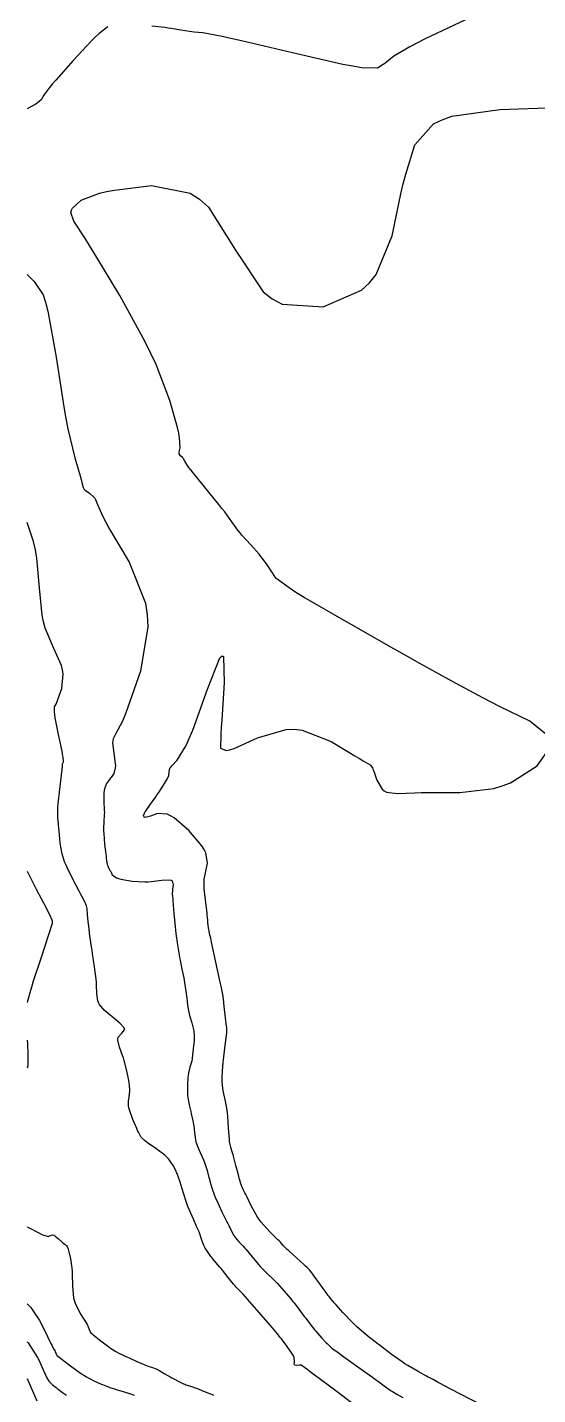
# Model space of a CAD drawing. Header units: metres. Extents: x 837117 to 838479, y 1189012 to 1191015.
# Drawn here: x 837476.5 to 837539.2, y 1189342 to 1189509.9 of the extents above; entities that cross this region are included whole.
import ezdxf

# ---------------------------------------------------------------- set-up
doc = ezdxf.new("R2010")
doc.units = ezdxf.units.M
doc.header["$LTSCALE"] = 0.3
doc.layers.add('COTAS 10', color=1, linetype='Continuous')
doc.layers.add('COTAS INT', color=252, linetype='Continuous')

msp = doc.modelspace()

# ---------------------------------------------------------------- linework, layer by layer
at = {"layer": 'COTAS 10'}
for points in [[(837530.36, 1189510.84), (837525.41, 1189508.52), (837524.38, 1189508.01), (837523.51, 1189507.55), (837521.57, 1189506.39), (837520.68, 1189505.68), (837520.46, 1189505.51), (837520.24, 1189505.36), (837519.55, 1189504.92), (837517.57, 1189504.98), (837516.54, 1189505.15), (837515.3, 1189505.39), (837509.11, 1189506.79), (837502.83, 1189508.29), (837501.54, 1189508.58), (837500.45, 1189508.82), (837498.09, 1189509.25), (837497.02, 1189509.36), (837496.72, 1189509.4), (837496.43, 1189509.44), (837495.37, 1189509.61), (837494.19, 1189509.8), (837493.82, 1189509.85), (837493.42, 1189509.9), (837491.83, 1189510.08)], [(837486.42, 1189510), (837485.33, 1189509.2), (837484.9, 1189508.79), (837484.41, 1189508.3), (837482.15, 1189505.87), (837480, 1189503.44), (837479.58, 1189502.95), (837479.23, 1189502.54), (837478.61, 1189501.75), (837478.47, 1189501.47), (837478.43, 1189501.4), (837478.39, 1189501.32), (837478.22, 1189501.04), (837477.78, 1189500.66), (837477.57, 1189500.52), (837477.31, 1189500.36), (837476.51, 1189499.93)], [(837476.51, 1189479.6), (837477.36, 1189478.73), (837478.47, 1189477.09), (837478.76, 1189476.18), (837479.05, 1189475.07), (837480.05, 1189469.43), (837480.99, 1189463.32), (837481.24, 1189461.92), (837481.49, 1189460.64), (837482.34, 1189457.08), (837483.01, 1189454.85), (837483.13, 1189454.42), (837483.23, 1189454.06), (837483.36, 1189453.44), (837483.45, 1189453.27), (837483.53, 1189453.2), (837483.62, 1189453.11), (837484.14, 1189452.73), (837484.68, 1189452.25), (837484.8, 1189452.1), (837484.9, 1189451.95), (837485.12, 1189451.34), (837485.79, 1189449.87), (837486.17, 1189449.16), (837486.63, 1189448.33), (837489.02, 1189444.25), (837491.02, 1189439.21), (837491.25, 1189437.77), (837491.33, 1189436.31), (837490.41, 1189430.88), (837488.83, 1189426.33), (837488.48, 1189425.42), (837488.17, 1189424.66), (837487.4, 1189423.22), (837487.06, 1189422.57), (837487.02, 1189422.32), (837487, 1189422.05), (837487.15, 1189420.8), (837487.33, 1189419.54), (837487.34, 1189419.26), (837487.33, 1189419), (837487.13, 1189418.32), (837486.8, 1189417.83), (837486.71, 1189417.69), (837486.61, 1189417.56), (837486.26, 1189417.06), (837485.98, 1189416.42), (837485.94, 1189416.2), (837485.91, 1189415.95), (837485.91, 1189414.89), (837485.97, 1189413.78), (837485.98, 1189413.5), (837485.97, 1189413.24), (837485.92, 1189412.42), (837485.88, 1189411.54), (837485.89, 1189411.24), (837485.9, 1189410.93), (837486.02, 1189409.61), (837486.16, 1189408.4), (837486.19, 1189408.16), (837486.21, 1189407.96), (837486.26, 1189407.55), (837486.27, 1189407.41), (837486.28, 1189407.37), (837486.28, 1189407.33), (837486.31, 1189407.21), (837486.35, 1189407.06), (837486.37, 1189407.01), (837486.4, 1189406.95), (837486.51, 1189406.73), (837486.66, 1189406.45), (837486.71, 1189406.36), (837486.76, 1189406.26), (837486.96, 1189405.86), (837487.47, 1189405.48), (837487.71, 1189405.39), (837488, 1189405.31), (837489.38, 1189405.1), (837490.96, 1189405.01), (837491.36, 1189405.02), (837491.75, 1189405.03), (837493.06, 1189405.2), (837494.02, 1189405.26), (837494.19, 1189405.21), (837494.32, 1189405.14), (837494.46, 1189404.65), (837494.37, 1189404.08), (837494.35, 1189403.96), (837494.34, 1189403.86), (837494.33, 1189403.61), (837494.37, 1189403.15), (837494.39, 1189402.91), (837494.41, 1189402.62), (837494.52, 1189401.16), (837494.67, 1189399.48), (837494.72, 1189399.05), (837494.77, 1189398.64), (837494.96, 1189397.26), (837495.17, 1189396.02), (837495.23, 1189395.69), (837495.3, 1189395.37), (837495.52, 1189394.26), (837495.74, 1189393.2), (837495.79, 1189392.91), (837495.84, 1189392.62), (837496, 1189391.58), (837496.12, 1189390.66), (837496.15, 1189390.44), (837496.18, 1189390.23), (837496.25, 1189389.61), (837496.35, 1189389), (837496.4, 1189388.79), (837496.46, 1189388.58), (837496.72, 1189387.67), (837496.96, 1189386.72), (837497, 1189386.48), (837497.03, 1189386.25), (837497.01, 1189385.48), (837496.93, 1189384.79), (837496.91, 1189384.61), (837496.89, 1189384.43), (837496.83, 1189383.82), (837496.76, 1189383.22), (837496.72, 1189383.04), (837496.68, 1189382.87), (837496.5, 1189382.23), (837496.33, 1189381.5), (837496.29, 1189381.27), (837496.26, 1189381.02), (837496.19, 1189380.05), (837496.2, 1189379.04), (837496.22, 1189378.77), (837496.25, 1189378.51), (837496.41, 1189377.61), (837496.61, 1189376.78), (837496.66, 1189376.57), (837496.71, 1189376.36), (837496.87, 1189375.67), (837496.99, 1189374.99), (837497.02, 1189374.8), (837497.04, 1189374.6), (837497.11, 1189373.87), (837497.23, 1189373.08), (837497.29, 1189372.86), (837497.37, 1189372.63), (837497.74, 1189371.76), (837498.15, 1189370.88), (837498.24, 1189370.64), (837498.33, 1189370.4), (837498.6, 1189369.55), (837498.82, 1189368.71), (837498.89, 1189368.48), (837498.95, 1189368.25), (837499.2, 1189367.41), (837499.54, 1189366.47), (837499.66, 1189366.17), (837499.8, 1189365.85), (837500.4, 1189364.56), (837501.01, 1189363.32), (837501.14, 1189363.04), (837501.27, 1189362.78), (837501.61, 1189362.08), (837501.91, 1189361.55), (837502, 1189361.41), (837502.1, 1189361.28), (837502.52, 1189360.81), (837503.05, 1189360.25), (837503.22, 1189360.06), (837503.4, 1189359.85), (837504.14, 1189358.94), (837504.92, 1189358.01), (837505.13, 1189357.78), (837505.34, 1189357.56), (837506.04, 1189356.87), (837506.77, 1189356.17), (837506.99, 1189355.95), (837507.21, 1189355.71), (837508.08, 1189354.75), (837508.92, 1189353.77), (837509.12, 1189353.52), (837509.31, 1189353.28), (837509.9, 1189352.51), (837510.43, 1189351.8), (837510.58, 1189351.6), (837510.73, 1189351.4), (837511.29, 1189350.67), (837511.86, 1189349.96), (837512.02, 1189349.77), (837512.17, 1189349.58), (837512.73, 1189348.95), (837513.26, 1189348.4), (837513.39, 1189348.26), (837513.52, 1189348.13), (837513.96, 1189347.74), (837514.71, 1189347.18), (837515.03, 1189346.95), (837515.4, 1189346.68), (837517.15, 1189345.43), (837518.93, 1189344.16), (837519.32, 1189343.88), (837519.66, 1189343.63), (837520.53, 1189342.99), (837521.1, 1189342.59), (837521.25, 1189342.49), (837521.4, 1189342.39), (837521.94, 1189342.07), (837522.65, 1189341.68)], [(837476.51, 1189344), (837477, 1189342.88), (837477.7, 1189341.25)]]:
    msp.add_lwpolyline(points, dxfattribs=at)
at = {"layer": 'COTAS INT'}
for points in [[(837540.65, 1189422.82), (837538.27, 1189424.72), (837534.56, 1189426.52), (837533.53, 1189427.05), (837532.49, 1189427.58), (837528.7, 1189429.63), (837524.39, 1189432.03), (837523.02, 1189432.8), (837521.58, 1189433.61), (837515.73, 1189436.91), (837510.55, 1189439.92), (837509.53, 1189440.54), (837508.68, 1189441.09), (837507.07, 1189442.3), (837506.63, 1189442.94), (837506.51, 1189443.12), (837506.39, 1189443.3), (837505.98, 1189443.93), (837505.43, 1189444.7), (837505.22, 1189444.95), (837504.99, 1189445.22), (837503.97, 1189446.37), (837502.9, 1189447.58), (837502.64, 1189447.89), (837502.4, 1189448.2), (837501.65, 1189449.22), (837500.77, 1189450.44), (837500.44, 1189450.86), (837500.07, 1189451.33), (837496.9, 1189455.22), (837496.6, 1189455.6), (837496.34, 1189455.93), (837495.87, 1189456.65), (837495.71, 1189456.96), (837495.66, 1189457.03), (837495.6, 1189457.11), (837495.36, 1189457.32), (837495.19, 1189457.58), (837495.17, 1189457.68), (837495.17, 1189457.79), (837495.3, 1189458.28), (837495.23, 1189459.51), (837495.12, 1189460.1), (837494.96, 1189460.78), (837494.02, 1189464.11), (837492.34, 1189468.52), (837491.71, 1189469.89), (837491.01, 1189471.31), (837487.87, 1189476.99), (837484.81, 1189482.08), (837484.16, 1189483.15), (837483.59, 1189484.07), (837482.23, 1189486.13), (837481.88, 1189487.18), (837481.94, 1189487.47), (837482.07, 1189487.74), (837483.13, 1189488.71), (837485.37, 1189489.56), (837486.25, 1189489.76), (837487.24, 1189489.95), (837491.76, 1189490.51), (837496.53, 1189489.58), (837497.69, 1189488.82), (837498.78, 1189487.86), (837502.1, 1189482.59), (837505.49, 1189477.47), (837506.62, 1189476.6), (837507.83, 1189475.96), (837512.88, 1189475.62), (837517.57, 1189477.68), (837518.56, 1189478.56), (837519.41, 1189479.57), (837521.34, 1189484.34), (837522.41, 1189489.48), (837522.71, 1189490.73), (837523.02, 1189491.9), (837524.14, 1189495.52), (837526.44, 1189498.08), (837527.49, 1189498.59), (837528.71, 1189499.02), (837534.6, 1189499.84), (837541.52, 1189500.11)], [(837517.05, 1189340.49), (837514.42, 1189342.48), (837511.79, 1189344.45), (837511.29, 1189344.83), (837510.88, 1189345.14), (837510.19, 1189345.63), (837510.07, 1189345.64), (837510.02, 1189345.64), (837509.96, 1189345.64), (837509.66, 1189345.61), (837509.4, 1189345.66), (837509.36, 1189345.7), (837509.33, 1189345.75), (837509.37, 1189346.06), (837509.32, 1189346.59), (837509.23, 1189346.78), (837509.12, 1189347), (837508.46, 1189347.95), (837507.76, 1189348.86), (837507.61, 1189349.04), (837507.26, 1189349.5), (837506.86, 1189349.98), (837506.63, 1189350.24), (837506.36, 1189350.55), (837504.98, 1189352.14), (837503.56, 1189353.75), (837503.27, 1189354.08), (837503.03, 1189354.35), (837502.5, 1189354.91), (837502.15, 1189355.27), (837502.02, 1189355.43), (837501.87, 1189355.6), (837501.2, 1189356.43), (837500.5, 1189357.3), (837500.33, 1189357.5), (837500.17, 1189357.69), (837499.69, 1189358.25), (837499.3, 1189358.72), (837499.19, 1189358.85), (837499.09, 1189358.98), (837498.73, 1189359.46), (837498.39, 1189360), (837498.31, 1189360.18), (837498.22, 1189360.36), (837497.94, 1189361.12), (837497.63, 1189362), (837497.52, 1189362.26), (837497.41, 1189362.53), (837496.92, 1189363.58), (837496.39, 1189364.77), (837496.26, 1189365.12), (837496.12, 1189365.48), (837495.65, 1189366.9), (837495.28, 1189368.12), (837495.21, 1189368.36), (837495.15, 1189368.56), (837495.03, 1189368.94), (837494.93, 1189369.2), (837494.87, 1189369.32), (837494.8, 1189369.47), (837494.45, 1189370.16), (837493.86, 1189371), (837493.64, 1189371.22), (837493.4, 1189371.45), (837492.32, 1189372.25), (837491.29, 1189372.95), (837491.07, 1189373.12), (837490.89, 1189373.27), (837490.46, 1189373.7), (837490.18, 1189374.24), (837490.07, 1189374.45), (837489.96, 1189374.7), (837489.48, 1189375.83), (837489.07, 1189376.99), (837489, 1189377.25), (837488.95, 1189377.48), (837488.93, 1189378.1), (837489.02, 1189378.57), (837489.05, 1189378.71), (837489.07, 1189378.85), (837489.12, 1189379.37), (837489.08, 1189380.07), (837489.05, 1189380.32), (837489.01, 1189380.59), (837488.76, 1189381.78), (837488.43, 1189383.05), (837488.33, 1189383.38), (837488.23, 1189383.69), (837487.84, 1189384.71), (837487.64, 1189385.55), (837487.65, 1189385.74), (837487.7, 1189385.91), (837488.11, 1189386.4), (837488.44, 1189386.81), (837488.44, 1189386.95), (837488.4, 1189387.09), (837487.89, 1189387.65), (837487.13, 1189388.27), (837486.92, 1189388.45), (837486.71, 1189388.62), (837485.97, 1189389.26), (837485.39, 1189389.95), (837485.28, 1189390.17), (837485.19, 1189390.39), (837485.06, 1189391.25), (837485.03, 1189392.31), (837485.01, 1189392.66), (837484.97, 1189393.03), (837484.77, 1189394.57), (837484.53, 1189396.19), (837484.47, 1189396.6), (837484.41, 1189397.01), (837484.21, 1189398.37), (837484.06, 1189399.55), (837484.02, 1189399.84), (837483.99, 1189400.12), (837483.93, 1189400.99), (837483.85, 1189401.71), (837483.81, 1189401.88), (837483.77, 1189402.05), (837483.57, 1189402.56), (837483.21, 1189403.25), (837483.06, 1189403.53), (837482.9, 1189403.84), (837482.14, 1189405.26), (837481.4, 1189406.75), (837481.24, 1189407.11), (837481.1, 1189407.44), (837480.79, 1189408.44), (837480.63, 1189409.31), (837480.6, 1189409.56), (837480.56, 1189409.81), (837480.46, 1189410.76), (837480.38, 1189411.68), (837480.36, 1189411.91), (837480.34, 1189412.13), (837480.26, 1189412.85), (837480.25, 1189413.8), (837480.27, 1189414.16), (837480.3, 1189414.56), (837480.5, 1189416.39), (837480.71, 1189418.12), (837480.74, 1189418.46), (837480.78, 1189418.75), (837480.82, 1189419.29), (837480.82, 1189419.44), (837480.82, 1189419.48), (837480.82, 1189419.51), (837480.86, 1189419.59), (837480.91, 1189419.66), (837480.94, 1189419.7), (837480.98, 1189419.77), (837480.91, 1189420.32), (837480.85, 1189420.64), (837480.78, 1189421.04), (837480.35, 1189423.09), (837479.95, 1189425.15), (837479.89, 1189425.56), (837479.84, 1189425.89), (837479.86, 1189426.49), (837480.09, 1189426.92), (837480.18, 1189427.15), (837480.28, 1189427.41), (837480.75, 1189428.76), (837480.93, 1189430.51), (837480.85, 1189431.03), (837480.72, 1189431.58), (837479.77, 1189433.67), (837478.7, 1189436.15), (837478.49, 1189436.93), (837478.32, 1189437.76), (837478.02, 1189441.12), (837477.69, 1189444.76), (837477.5, 1189445.77), (837477.27, 1189446.78), (837476.51, 1189449.12)], [(837532.31, 1189340.79), (837529.69, 1189342.14), (837527.72, 1189343.16), (837527.33, 1189343.36), (837527, 1189343.53), (837526.38, 1189343.87), (837525.98, 1189344.09), (837525.8, 1189344.19), (837525.58, 1189344.3), (837524.55, 1189344.86), (837523.28, 1189345.59), (837522.93, 1189345.82), (837522.57, 1189346.06), (837521.24, 1189347.01), (837520.12, 1189347.86), (837519.89, 1189348.04), (837519.69, 1189348.19), (837519.25, 1189348.52), (837518.9, 1189348.78), (837518.76, 1189348.89), (837518.61, 1189349.02), (837517.88, 1189349.61), (837516.97, 1189350.41), (837516.7, 1189350.67), (837516.42, 1189350.95), (837515.34, 1189352.09), (837514.42, 1189353.11), (837514.24, 1189353.31), (837514.09, 1189353.47), (837513.82, 1189353.77), (837513.6, 1189354.08), (837513.47, 1189354.25), (837513.32, 1189354.46), (837512.55, 1189355.52), (837511.77, 1189356.58), (837511.61, 1189356.8), (837511.47, 1189356.98), (837511.18, 1189357.35), (837510.86, 1189357.67), (837510.7, 1189357.81), (837510.52, 1189357.99), (837509.59, 1189358.82), (837508.66, 1189359.67), (837508.46, 1189359.85), (837508.3, 1189360), (837507.96, 1189360.35), (837507.62, 1189360.73), (837507.45, 1189360.9), (837507.26, 1189361.09), (837506.31, 1189362.03), (837505.27, 1189363.2), (837505.01, 1189363.54), (837504.77, 1189363.89), (837504.03, 1189365.2), (837503.48, 1189366.34), (837503.36, 1189366.59), (837503.26, 1189366.8), (837503.01, 1189367.31), (837502.88, 1189367.59), (837502.85, 1189367.66), (837502.83, 1189367.72), (837502.75, 1189367.93), (837502.63, 1189368.38), (837502.57, 1189368.6), (837502.5, 1189368.86), (837502.16, 1189370.16), (837501.81, 1189371.46), (837501.74, 1189371.73), (837501.67, 1189371.96), (837501.51, 1189372.43), (837501.41, 1189372.91), (837501.38, 1189373.14), (837501.35, 1189373.41), (837501.26, 1189374.75), (837501.14, 1189376.25), (837501.1, 1189376.61), (837501.06, 1189376.97), (837500.86, 1189378.08), (837500.67, 1189378.97), (837500.63, 1189379.19), (837500.59, 1189379.38), (837500.49, 1189379.97), (837500.45, 1189380.54), (837500.45, 1189380.73), (837500.45, 1189380.93), (837500.49, 1189381.77), (837500.59, 1189382.81), (837500.63, 1189383.14), (837500.67, 1189383.49), (837500.85, 1189384.91), (837501, 1189386.19), (837501.03, 1189386.45), (837501.05, 1189386.66), (837501.04, 1189387.11), (837500.97, 1189387.51), (837500.94, 1189387.7), (837500.91, 1189387.92), (837500.79, 1189388.99), (837500.68, 1189390.08), (837500.65, 1189390.31), (837500.63, 1189390.51), (837500.58, 1189390.98), (837500.42, 1189391.78), (837500.33, 1189392.19), (837500.23, 1189392.68), (837499.69, 1189395.14), (837499.16, 1189397.6), (837499.05, 1189398.09), (837498.96, 1189398.51), (837498.79, 1189399.34), (837498.75, 1189399.67), (837498.74, 1189399.77), (837498.72, 1189399.88), (837498.69, 1189400.28), (837498.62, 1189400.93), (837498.6, 1189401.18), (837498.57, 1189401.48), (837498.41, 1189402.81), (837498.27, 1189404.15), (837498.26, 1189404.44), (837498.24, 1189404.7), (837498.27, 1189405.34), (837498.37, 1189405.89), (837498.41, 1189406.09), (837498.46, 1189406.31), (837498.65, 1189407.28), (837498.44, 1189408.56), (837498.23, 1189408.99), (837497.95, 1189409.43), (837496.37, 1189411.29), (837494.56, 1189412.85), (837494.12, 1189413.11), (837493.72, 1189413.3), (837492.5, 1189413.39), (837491.65, 1189413.08), (837491.47, 1189413.02), (837491.32, 1189412.98), (837491, 1189412.92), (837490.88, 1189412.96), (837490.86, 1189412.99), (837490.84, 1189413.01), (837490.8, 1189413.14), (837490.92, 1189413.45), (837491.01, 1189413.58), (837491.11, 1189413.75), (837491.65, 1189414.52), (837492.31, 1189415.45), (837492.48, 1189415.71), (837492.66, 1189415.96), (837493.27, 1189416.88), (837493.74, 1189417.69), (837493.82, 1189417.87), (837493.89, 1189418.04), (837493.94, 1189418.5), (837494.05, 1189418.94), (837494.14, 1189419.09), (837494.27, 1189419.25), (837494.95, 1189419.94), (837496.04, 1189421.74), (837496.42, 1189422.61), (837496.84, 1189423.64), (837498.64, 1189428.68), (837500.19, 1189432.5), (837500.45, 1189432.76), (837500.64, 1189432.67), (837500.72, 1189429.45), (837500.41, 1189424.88), (837500.35, 1189423.94), (837500.31, 1189423.14), (837500.25, 1189421.41), (837500.96, 1189421.11), (837501.4, 1189421.21), (837501.95, 1189421.39), (837504.8, 1189422.69), (837508.34, 1189423.72), (837509.32, 1189423.73), (837510.3, 1189423.62), (837513.86, 1189422.24), (837516.76, 1189420.48), (837517.33, 1189420.14), (837517.8, 1189419.86), (837518.67, 1189419.36), (837518.92, 1189419.01), (837519, 1189418.83), (837519.09, 1189418.6), (837519.47, 1189417.47), (837520.11, 1189416.38), (837520.37, 1189416.18), (837520.66, 1189416.03), (837522, 1189415.85), (837524.13, 1189415.94), (837524.92, 1189415.96), (837525.8, 1189415.97), (837529.68, 1189415.97), (837533.84, 1189416.46), (837534.89, 1189416.77), (837535.9, 1189417.17), (837539.17, 1189419.23), (837540.84, 1189421.63)], [(837476.51, 1189406.31), (837477.61, 1189404.09), (837478.82, 1189401.81), (837479.05, 1189401.36), (837479.24, 1189400.99), (837479.54, 1189400.34), (837479.55, 1189400.23), (837479.56, 1189400.2), (837479.56, 1189400.17), (837479.58, 1189400.08), (837479.58, 1189400.01), (837479.58, 1189399.96), (837479.56, 1189399.89), (837478.16, 1189395.6), (837477.25, 1189392.79), (837477.07, 1189392.19), (837476.9, 1189391.65), (837476.54, 1189390.35), (837476.51, 1189390.17)], [(837476.51, 1189385.55), (837476.53, 1189385.14), (837476.58, 1189383.68), (837476.59, 1189383.37), (837476.59, 1189383.09), (837476.56, 1189382.4), (837476.51, 1189382.11)], [(837476.51, 1189362.64), (837476.58, 1189362.61), (837478.01, 1189361.84), (837478.3, 1189361.7), (837478.55, 1189361.59), (837479.06, 1189361.46), (837479.26, 1189361.53), (837479.37, 1189361.57), (837479.55, 1189361.63), (837479.78, 1189361.59), (837479.86, 1189361.55), (837479.95, 1189361.49), (837480.36, 1189361.15), (837480.76, 1189360.78), (837480.85, 1189360.7), (837480.93, 1189360.64), (837481.12, 1189360.49), (837481.25, 1189360.4), (837481.28, 1189360.36), (837481.31, 1189360.33), (837481.41, 1189360.2), (837481.53, 1189359.88), (837481.57, 1189359.73), (837481.62, 1189359.55), (837481.82, 1189358.69), (837481.99, 1189357.55), (837482.02, 1189357.2), (837482.04, 1189356.83), (837482.07, 1189355.37), (837482.21, 1189353.88), (837482.3, 1189353.49), (837482.43, 1189353.12), (837483.1, 1189351.86), (837483.76, 1189350.85), (837483.88, 1189350.64), (837483.97, 1189350.46), (837484.1, 1189350.03), (837484.29, 1189349.67), (837484.43, 1189349.52), (837484.6, 1189349.36), (837485.54, 1189348.62), (837486.54, 1189347.91), (837486.75, 1189347.75), (837486.94, 1189347.62), (837487.39, 1189347.33), (837487.67, 1189347.17), (837487.75, 1189347.13), (837487.84, 1189347.09), (837488.15, 1189346.94), (837488.63, 1189346.72), (837488.82, 1189346.63), (837489.03, 1189346.54), (837489.98, 1189346.11), (837490.95, 1189345.69), (837491.17, 1189345.6), (837491.36, 1189345.52), (837491.9, 1189345.35), (837492.36, 1189345.18), (837492.51, 1189345.11), (837492.68, 1189345.03), (837493.35, 1189344.64), (837494.08, 1189344.21), (837494.27, 1189344.09), (837494.46, 1189343.99), (837495.13, 1189343.64), (837495.72, 1189343.36), (837495.86, 1189343.3), (837496, 1189343.24), (837496.43, 1189343.1), (837496.93, 1189342.95), (837497.1, 1189342.88), (837497.3, 1189342.81), (837498.16, 1189342.47), (837499.02, 1189342.11), (837499.22, 1189342.03), (837499.4, 1189341.96)], [(837476.51, 1189353.18), (837476.93, 1189352.71), (837477.61, 1189351.76), (837477.81, 1189351.46), (837478, 1189351.13), (837478.69, 1189349.77), (837479.28, 1189348.54), (837479.4, 1189348.29), (837479.51, 1189348.08), (837479.75, 1189347.64), (837479.88, 1189347.45), (837479.91, 1189347.39), (837479.94, 1189347.33), (837480.03, 1189347.12), (837480.11, 1189346.93), (837480.14, 1189346.88), (837480.16, 1189346.84), (837480.25, 1189346.75), (837480.58, 1189346.51), (837480.75, 1189346.38), (837480.95, 1189346.22), (837481.99, 1189345.45), (837483.18, 1189344.6), (837483.48, 1189344.41), (837483.77, 1189344.23), (837484.7, 1189343.72), (837485.52, 1189343.35), (837485.74, 1189343.26), (837485.95, 1189343.18), (837486.66, 1189342.91), (837487.34, 1189342.69), (837487.53, 1189342.63), (837487.72, 1189342.57), (837488.41, 1189342.36), (837489.32, 1189342.07), (837489.65, 1189341.96)], [(837476.51, 1189348.52), (837476.61, 1189348.37), (837477.2, 1189347.49), (837477.78, 1189346.57), (837477.93, 1189346.3), (837478.07, 1189346.03), (837478.51, 1189345), (837478.92, 1189344.08), (837479.04, 1189343.87), (837479.16, 1189343.69), (837479.59, 1189343.22), (837480.05, 1189342.89), (837480.19, 1189342.78), (837480.32, 1189342.68), (837480.84, 1189342.3), (837481.34, 1189341.94)]]:
    msp.add_lwpolyline(points, dxfattribs=at)

doc.saveas('drawing.dxf')
